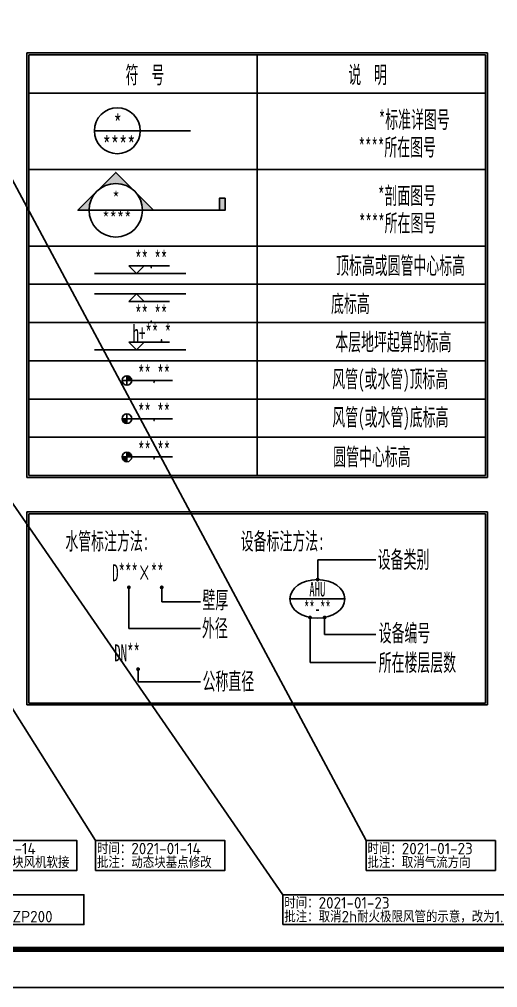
# Model space of a CAD drawing. Extents: x -671963 to 2381076, y -56129 to 1796010.
# Drawn here: x 42894 to 55410, y -990 to 24330 of the extents above; entities that cross this region are included whole.
import ezdxf
from ezdxf.enums import TextEntityAlignment as Align

# ---------------------------------------------------------------- set-up
doc = ezdxf.new("R2010")
doc.units = 0
doc.header["$LTSCALE"] = 1000
doc.layers.get('0').update_dxf_attribs({"linetype": 'CONTINUOUS'})
doc.layers.get('Defpoints').update_dxf_attribs({"color": 9, "linetype": 'CONTINUOUS'})
doc.layers.add('H-DIMS', color=7, linetype='CONTINUOUS')
doc.layers.add('内框', color=8, linetype='CONTINUOUS', plot=False)
doc.layers.add('审图', color=6, linetype='CONTINUOUS', plot=False)
doc.styles.add('TH-STYLE1', font='', dxfattribs={"width": 0.7})
doc.styles.add('TSSD', font='tssdeng.shx', dxfattribs={"bigfont": 'hztxt.shx'})
doc.styles.add('黑体', font='')
doc.styles.get('TH-STYLE1').set_extended_font_data('STFangsong')
doc.styles.get('黑体').set_extended_font_data('SimHei')

# ---------------------------------------------------------------- blocks, each defined once
blk = doc.blocks.new('*U4')
at = {"layer": 'Defpoints'}
for points in [[(0, 0), (1189, 0), (1189, 841), (0, 841)], [(25, 831), (1099, 831), (1099, 10), (25, 10)]]:
    blk.add_lwpolyline(points, close=True, dxfattribs=at)
blk = doc.blocks.new('*U20')
blk.add_line((-480, 0), (480, 0))
blk.add_ellipse((0, 0), major_axis=(-480, 0), ratio=0.7)
at = {"style": 'TH-STYLE1', "width": 0.55}
for tag, p in [('CH1', (0, 168)), ('1', (0, -168))]:
    blk.add_attdef(tag, text='', height=250, dxfattribs=at).set_placement(p, align=Align.MIDDLE_CENTER)
blk = doc.blocks.new('*U58')
h = blk.add_hatch(color=256)
edge = h.paths.add_edge_path()
edge.add_line((7, 0), (9.9, 0))
edge.add_line((9.9, 0), (0, 9.9))
edge.add_line((0, 9.9), (-9.9, 0))
edge.add_line((-9.9, 0), (-7, 0))
edge.add_arc((0, 0), 7, 0, 180, ccw=False)
blk.add_hatch(color=256).paths.add_polyline_path([(28.59, 3.17), (27.17, 3.17), (27.17, 0), (28.59, 0)])
for p, q in [((-7, 0), (7, 0)), ((7, 0), (28.59, 0))]:
    blk.add_line(p, q)
blk.add_lwpolyline([(7, 0), (9.9, 0), (0, 9.9), (-9.9, 0), (-7, 0, -1)], format="xyb", close=True)
blk.add_lwpolyline([(28.59, 3.17), (27.17, 3.17), (27.17, 0), (28.59, 0)], close=True)
blk.add_circle((0, 0), 7)
at = {"style": 'TH-STYLE1', "width": 0.8}
blk.add_attdef('详图编号', text='', height=3.5, dxfattribs=at).set_placement((0.05, 1.34), align=Align.CENTER)
blk.add_attdef('详图图号', text='', height=3.5, dxfattribs=at).set_placement((0.28, -2.15), align=Align.MIDDLE_CENTER)
blk = doc.blocks.new('THAPE_A1L_inner')
at = {"layer": '内框'}
blk.add_lwpolyline([(0, 0), (841, 0), (841, 594), (0, 594)], close=True, dxfattribs=at)
at = {"layer": '内框', "const_width": 1.4}
blk.add_lwpolyline([(25, 584), (25, 10), (831, 10), (831, 584)], close=True, dxfattribs=at)
at = {"layer": '内框', "style": '黑体', "width": 0.8}
blk.add_attdef('内框名称', (51.53, 598.63), '', height=7, dxfattribs=at)

msp = doc.modelspace()

# ---------------------------------------------------------------- hatches: boundary and pattern name
at = {"layer": 'H-DIMS'}
for points in [[(45834.7693, 14887.1563, 0.4142135624), (45709.7693, 15012.1563), (45709.7693, 14887.1563)], [(45709.7693, 13887.1563), (45584.7693, 13887.1563, 0.4142135624), (45709.7693, 13762.1563)], [(45834.7693, 12887.1563, 0.4142135624), (45709.7693, 13012.1563), (45709.7693, 12887.1563)], [(45709.7693, 12887.1563), (45584.7693, 12887.1563, 0.4142135624), (45709.7693, 12762.1563)]]:
    msp.add_hatch(color=256, dxfattribs=at).paths.add_polyline_path(points)

# ---------------------------------------------------------------- linework, layer by layer
for p, q in [((43093.9916, 12352.2549), (43093.9916, 23452.2549)), ((43093.9916, 23452.2549), (55143.9916, 23452.2549)), ((43143.9916, 12402.2549), (43143.9916, 23402.2549)), ((43143.9916, 23402.2549), (55093.9916, 23402.2549)), ((49118.9916, 12402.2549), (49118.9916, 23402.2549)), ((55093.9916, 12402.2549), (55093.9916, 23402.2549)), ((55143.9916, 12352.2549), (55143.9916, 23452.2549)), ((43143.9916, 22402.2549), (55093.9916, 22402.2549)), ((43143.9916, 22402.2549), (55093.9916, 22402.2549)), ((44857.1784, 21415.6952), (47370.3033, 21415.6952)), ((43143.9916, 20402.2549), (55093.9916, 20402.2549)), ((43143.9916, 18402.2549), (55093.9916, 18402.2549)), ((45759.7693, 17887.1563), (45959.8114, 17687.1142)), ((45759.7693, 17887.1563), (46822.3586, 17887.1563)), ((46159.8536, 17887.1563), (45959.8114, 17687.1142)), ((44857.1784, 17687.1142), (47250.1116, 17687.1142)), ((43143.9916, 17402.2549), (55093.9916, 17402.2549)), ((44857.1784, 17150.9134), (47250.1116, 17150.9134)), ((45759.7693, 16950.8712), (45959.8114, 17150.9134)), ((46159.8536, 16950.8712), (45959.8114, 17150.9134)), ((45759.7693, 16950.8712), (46822.3586, 16950.8712)), ((43143.9916, 16402.2549), (55093.9916, 16402.2549)), ((45759.7693, 15887.1563), (45959.8114, 15687.1142)), ((45759.7693, 15887.1563), (46822.3586, 15887.1563)), ((46159.8536, 15887.1563), (45959.8114, 15687.1142)), ((44857.1784, 15687.1142), (47250.1116, 15687.1142)), ((43143.9916, 15402.2549), (55093.9916, 15402.2549)), ((45709.7693, 14762.1563), (45709.7693, 15012.1563)), ((45834.7693, 14887.1563), (45584.7693, 14887.1563)), ((45834.7693, 14887.1563), (46897.3586, 14887.1563)), ((43143.9916, 14402.2549), (55093.9916, 14402.2549)), ((45709.7693, 13762.1563), (45709.7693, 14012.1563)), ((45834.7693, 13887.1563), (45584.7693, 13887.1563)), ((45834.7693, 13887.1563), (46897.3586, 13887.1563)), ((43143.9916, 13402.2549), (55093.9916, 13402.2549)), ((45709.7693, 12762.1563), (45709.7693, 13012.1563)), ((45834.7693, 12887.1563), (45584.7693, 12887.1563)), ((45834.7693, 12887.1563), (46897.3586, 12887.1563)), ((43093.9916, 12352.2549), (55143.9916, 12352.2549)), ((43143.9916, 12402.2549), (55093.9916, 12402.2549)), ((43143.9916, 12402.2549), (55093.9916, 12402.2549)), ((43143.9916, 12402.2549), (55093.9916, 12402.2549)), ((43093.9916, 6402.2549), (43093.9916, 11452.2549)), ((43093.9916, 11452.2549), (55143.9916, 11452.2549)), ((43143.9916, 6452.2549), (43143.9916, 11402.2549)), ((43143.9916, 11402.2549), (55093.9916, 11402.2549)), ((55093.9916, 6452.2549), (55093.9916, 11402.2549)), ((55143.9916, 6402.2549), (55143.9916, 11452.2549)), ((50701.4296, 10196.8862), (50700.9156, 9679.0266)), ((52221.8619, 10196.8862), (50701.4296, 10196.8862)), ((45761.2682, 8398.1742), (45761.2682, 9476.6271)), ((46619.2375, 9095.0734), (46619.2375, 9476.6271)), ((47632.6646, 9095.0734), (46619.2375, 9095.0734)), ((50500.5157, 7508.7488), (50500.5157, 8689.9524)), ((50881.442, 8240.0147), (50881.442, 8689.9524)), ((47632.6646, 8398.1742), (45761.2682, 8398.1742)), ((52221.8619, 8240.0147), (50881.442, 8240.0147)), ((52221.8619, 7508.7488), (50500.5157, 7508.7488)), ((46000.7819, 7007.3898), (46000.7819, 7337.5258)), ((47632.6646, 7007.3898), (46000.7819, 7007.3898)), ((43093.9916, 6402.2549), (55143.9916, 6402.2549)), ((43143.9916, 6452.2549), (55093.9916, 6452.2549)), ((43143.9916, 6452.2549), (55093.9916, 6452.2549)), ((43143.9916, 6452.2549), (55093.9916, 6452.2549))]:
    msp.add_line(p, q, dxfattribs=at)
at = {"layer": 'H-DIMS', "const_width": 50}
for points in [[(50675.9156, 9679.0266, 1), (50725.9156, 9679.0266, 1)], [(45736.2682, 9476.6271, 1), (45786.2682, 9476.6271, 1)], [(46594.2375, 9476.6271, 1), (46644.2375, 9476.6271, 1)], [(50475.5157, 8689.9524, 1), (50525.5157, 8689.9524, 1)], [(50856.442, 8689.9524, 1), (50906.442, 8689.9524, 1)], [(45975.7819, 7337.5258, 1), (46025.7819, 7337.5258, 1)]]:
    msp.add_lwpolyline(points, format="xyb", close=True, dxfattribs=at)
at = {"layer": 'H-DIMS'}
for centre, radius in [((45457.1784, 21415.6952), 600), ((45709.7693, 14887.1563), 125), ((45709.7693, 13887.1563), 125), ((45709.7693, 12887.1563), 125)]:
    msp.add_circle(centre, radius, dxfattribs=at)
at = {"layer": '审图'}
for p, q in [((32248.1051, 39652.2549), (51968.5597, 2856.7358)), ((31634.0016, 27700.7375), (49791.9228, 1437.5284))]:
    msp.add_line(p, q, dxfattribs=at)
at = {"layer": '审图', "color": 6}
msp.add_line((23833.5789, 36195.6276), (44890.6369, 2856.7358), dxfattribs=at)
for points in [[(40571.3257, 2076.7358), (44400.9575, 2076.7358), (44400.9575, 2856.7358), (40571.3257, 2856.7358)], [(44890.6369, 2076.7358), (48273.1142, 2076.7358), (48273.1142, 2856.7358), (44890.6369, 2856.7358)], [(51968.5597, 2076.7358), (55351.037, 2076.7358), (55351.037, 2856.7358), (51968.5597, 2856.7358)], [(37684.8698, 657.5284), (44584.8689, 657.5284), (44584.8689, 1437.5284), (37684.8698, 1437.5284)], [(49791.9228, 657.5284), (58758.6435, 657.5284), (58758.6435, 1437.5284), (49791.9228, 1437.5284)]]:
    msp.add_lwpolyline(points, close=True, dxfattribs=at)

# ---------------------------------------------------------------- block references
at = {"xscale": 100, "yscale": 100, "zscale": 100}
msp.add_blockref('*U4', (-2475, -990), dxfattribs=at)
at = {"layer": 'H-DIMS'}
for name, p, xscale, yscale, zscale, values in [('*U58', (45417.4946, 19338.5214), 100, 100, 100, {'详图编号': '*', '详图图号': '****'}), ('*U20', (50692.751, 9175.059), 1.5, 1.5, 1.5, {'CH1': 'AHU', '1': '**-**'})]:
    msp.add_blockref(name, p, dxfattribs=dict(at, xscale=xscale, yscale=yscale, zscale=zscale)).add_auto_attribs(values)
at = {"layer": '内框', "xscale": 100, "yscale": 100, "zscale": 100}
msp.add_blockref('THAPE_A1L_inner', (-1556.0081, -990), dxfattribs=at)

# ---------------------------------------------------------------- texts
at = {"layer": 'H-DIMS', "style": 'TH-STYLE1'}
for s, width, p in [('符  号', 0.55, (46180.4733, 22887.9479)), ('说  明', 0.55, (52007.5411, 22887.9479)), ('*', 0.7, (45468.8879, 21628.6917)), ('*标准详图号', 0.55, (53227.8911, 21721.4953)), ('****', 0.7, (45502.8779, 21062.6174)), ('****所在图号', 0.55, (52783.3193, 20997.303)), ('*剖面图号', 0.55, (53039.2828, 19731.4995)), ('****所在图号', 0.55, (52791.7857, 19014.1429)), ('**.**', 0.55, (46344.3907, 18061.2553)), ('顶标高或圆管中心标高', 0.55, (52868.9916, 17902.2549)), ('底标高', 0.55, (51556.4916, 16902.2549)), ('**.**', 0.55, (46344.3907, 16626.0314)), ('h+**.*', 0.55, (46360.6982, 16136.8333)), ('本层地坪起算的标高', 0.55, (52681.4916, 15902.2549)), ('**.**', 0.55, (46419.3907, 15061.2553)), ('风管(或水管)顶标高', 0.55, (52600.061, 14902.2549)), ('**.**', 0.55, (46419.3907, 14061.2553)), ('风管(或水管)底标高', 0.55, (52603.4916, 13902.2549)), ('**.**', 0.55, (46419.3907, 13061.2553)), ('圆管中心标高', 0.55, (52118.9916, 12902.2549)), ('D***×**', 0.55, (45995.5474, 9876.5071)), ('DN**', 0.55, (45712.4224, 7782.4053))]:
    msp.add_text(s, height=450, dxfattribs=dict(at, width=width)).set_placement(p, align=Align.MIDDLE)
at = {"layer": 'H-DIMS', "style": 'TH-STYLE1', "width": 0.55}
for s, p in [('水管标注方法:', (44098.1157, 10460.966)), ('设备标注方法:', (48687.3131, 10460.966)), ('设备类别', (52271.4758, 9981.5174)), ('壁厚', (47686.2554, 8922.4846)), ('外径', (47672.2446, 8187.3566)), ('设备编号', (52297.5461, 8058.6514)), ('所在楼层层数', (52297.5461, 7287.5125)), ('公称直径', (47688.3222, 6797.9436))]:
    msp.add_text(s, height=450, dxfattribs=at).set_placement(p)
at = {"layer": '审图', "color": 6, "style": 'TSSD'}
for s, p in [('时间：2021-01-14', (40605.3415, 2496.7358)), ('时间：2021-01-14', (44924.6526, 2496.7358)), ('时间：2021-01-23', (52002.5754, 2496.7358)), ('批注：新增动态块风机软接', (40605.3415, 2136.7358)), ('批注：动态块基点修改', (44924.6526, 2136.7358)), ('批注：取消气流方向', (52002.5754, 2136.7358)), ('时间：2021-01-23', (49825.9385, 1077.5284)), ('批注：消声器增加型号 XZP100或XZP200', (37718.8856, 717.5284)), ('批注：取消2h耐火极限风管的示意，改为1.5h，1h增加平面标注', (49825.9385, 717.5284))]:
    msp.add_text(s, height=300, dxfattribs=at).set_placement(p)

doc.saveas('drawing.dxf')
